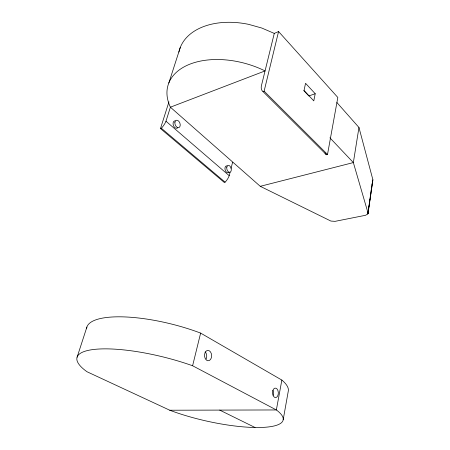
<?xml version="1.0" encoding="UTF-8"?>
<svg xmlns="http://www.w3.org/2000/svg" width="450" height="450" viewBox="0 0 450 450"><rect width="100%" height="100%" fill="white"/><g stroke="black" fill="none" stroke-linecap="round" stroke-linejoin="round"><path stroke-width="0.67" d="M336.876 102.516L358.959 127.485L372.904 179.82L372.262 181.451M230.057 172.322L229.208 175.663A11.166 6.458 -50.1 0 1 225.09 182.166L224.207 182.391L160.47 128.565L161.359 128.256A12.223 5.979 -50.4 0 0 165.977 121.219L170.393 107.196L265.056 70.92A69.699 42.615 16.1 0 0 190.311 63.996A69.699 42.615 16.1 0 0 170.393 107.196L260.269 186.317L330.902 221.068L335.081 221.344L365.558 215.286L367.824 213.953L368.117 211.899M368.308 210.538L368.505 209.171M368.798 207.118L368.994 205.751M369.191 204.384L369.484 202.337M369.675 200.97L369.973 198.917M370.164 197.55L370.361 196.183M370.558 194.816L370.851 192.769M371.048 191.402L371.728 186.621M371.925 185.254L372.218 183.201M367.824 213.953L372.696 180.838M368.01 213.654L372.904 179.82M358.959 127.485L353.351 162.579L368.139 213.345M283.196 419.642L288.349 390.786A73.029 20.104 12.7 0 0 281.858 380.081L200.632 333.096A81.394 23.884 14 0 0 86.614 328.264M274.275 33.413L261.309 86.169A14.231 7.498 -46.4 0 0 263.002 91.581L326.43 154.761L327.51 154.457L337.826 97.464L278.572 31.539L274.275 33.413L261.832 28.052L248.642 24.356A67.686 44.522 16.7 0 0 178.903 52.076M281.858 380.081L276.356 409.956A74.419 17.719 12.6 0 1 257.754 427.522A74.419 17.719 12.6 0 1 169.751 410.22L87.013 371.751A83.064 21.111 13.8 0 1 98.814 349.037A83.064 21.111 13.8 0 1 192.606 365.76L276.356 409.956L169.751 410.22M315.214 93.718L313.779 100.867L304.037 90.501L305.544 83.301L315.214 93.718L308.829 95.957L303.75 90.557M263.002 91.581L264.122 91.159L278.572 31.539M192.606 365.76L200.632 333.096M231.075 168.311L232.599 162.292M160.47 128.565L168.953 101.852M168.817 82.997L180.309 47.385M77.096 357.204L86.884 327.094M260.269 186.317L353.351 162.579L329.912 137.824M219.707 410.096L255.049 427.5M161.359 128.256L225.09 182.166M165.977 121.219L229.208 175.663M264.122 91.159L327.51 154.457M273.088 390.645A4.731 2.902 88.2 0 1 273.161 395.353M205.217 351.855A5.164 3.566 87.1 0 1 206.089 359.055M228.909 172.249A3.527 2.177 74.6 0 1 225.157 169.931A3.527 2.177 74.6 0 1 227.138 165.949M326.43 154.761A12.864 7.993 -44.7 0 1 324.956 152.933M177.261 128.104A3.848 2.492 70 0 1 173.284 125.027A3.848 2.492 70 0 1 175.185 120.864M177.767 127.704A3.848 2.492 70 0 1 177.525 127.929M272.886 390.459A4.759 2.897 88.1 0 0 275.535 397.598A4.759 2.897 88.1 0 0 277.903 390.476A4.759 2.897 88.1 0 0 272.886 390.459M205.144 352.463A5.197 3.561 87 0 0 207.793 360.737A5.197 3.561 87 0 0 211.303 353.548A5.197 3.561 87 0 0 205.144 352.463M174.864 122.732A3.859 2.492 70 0 0 178.763 127.609A3.859 2.492 70 0 0 179.004 121.517A3.859 2.492 70 0 0 174.864 122.732M226.772 167.282A3.533 2.171 74.6 0 0 229.708 172.288A3.533 2.171 74.6 0 0 230.558 166.95A3.533 2.171 74.6 0 0 226.772 167.282"/></g></svg>
